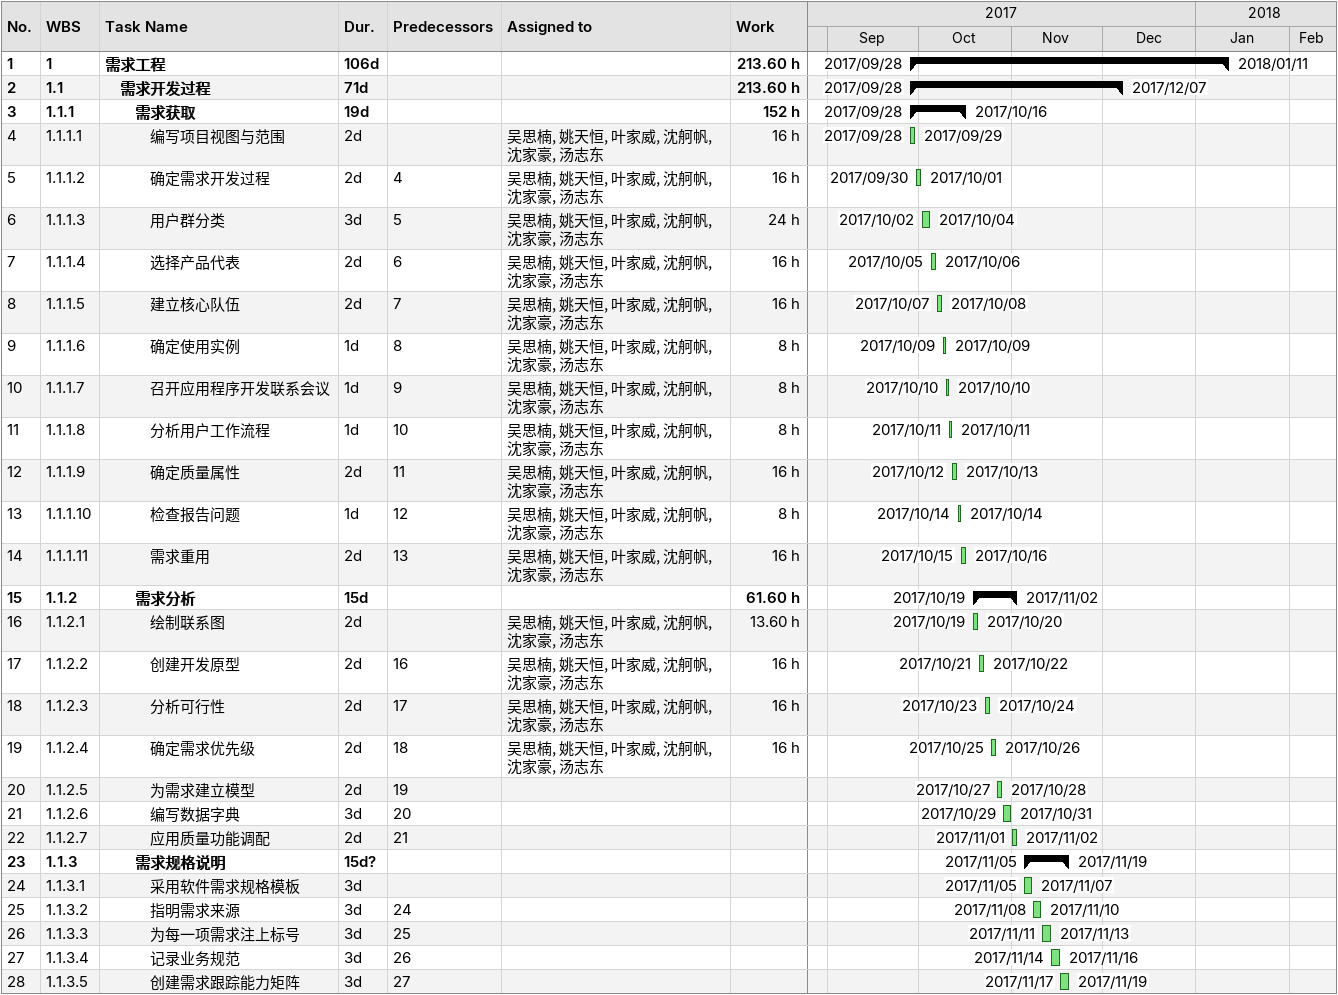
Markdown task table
| ID | WBS | Task | Duration | Start | Finish | Predecessors | Resources | Work (h) |
|---|---|---|---|---|---|---|---|---|
| 1 | 1 | **需求工程** | 106d | 2017-09-28 | 2018-01-11 |  |  | 213.60 |
| 2 | 1.1 | **需求开发过程** | 71d | 2017-09-28 | 2017-12-07 |  |  | 213.60 |
| 3 | 1.1.1 | **需求获取** | 19d | 2017-09-28 | 2017-10-16 |  |  | 152 |
| 4 | 1.1.1.1 | 编写项目视图与范围 | 2d | 2017-09-28 | 2017-09-29 |  | 吴思楠, 姚天恒, 叶家威, 沈舸帆, 沈家豪, 汤志东 | 16 |
| 5 | 1.1.1.2 | 确定需求开发过程 | 2d | 2017-09-30 | 2017-10-01 | 4 | 吴思楠, 姚天恒, 叶家威, 沈舸帆, 沈家豪, 汤志东 | 16 |
| 6 | 1.1.1.3 | 用户群分类 | 3d | 2017-10-02 | 2017-10-04 | 5 | 吴思楠, 姚天恒, 叶家威, 沈舸帆, 沈家豪, 汤志东 | 24 |
| 7 | 1.1.1.4 | 选择产品代表 | 2d | 2017-10-05 | 2017-10-06 | 6 | 吴思楠, 姚天恒, 叶家威, 沈舸帆, 沈家豪, 汤志东 | 16 |
| 8 | 1.1.1.5 | 建立核心队伍 | 2d | 2017-10-07 | 2017-10-08 | 7 | 吴思楠, 姚天恒, 叶家威, 沈舸帆, 沈家豪, 汤志东 | 16 |
| 9 | 1.1.1.6 | 确定使用实例 | 1d | 2017-10-09 | 2017-10-09 | 8 | 吴思楠, 姚天恒, 叶家威, 沈舸帆, 沈家豪, 汤志东 | 8 |
| 10 | 1.1.1.7 | 召开应用程序开发联系会议 | 1d | 2017-10-10 | 2017-10-10 | 9 | 吴思楠, 姚天恒, 叶家威, 沈舸帆, 沈家豪, 汤志东 | 8 |
| 11 | 1.1.1.8 | 分析用户工作流程 | 1d | 2017-10-11 | 2017-10-11 | 10 | 吴思楠, 姚天恒, 叶家威, 沈舸帆, 沈家豪, 汤志东 | 8 |
| 12 | 1.1.1.9 | 确定质量属性 | 2d | 2017-10-12 | 2017-10-13 | 11 | 吴思楠, 姚天恒, 叶家威, 沈舸帆, 沈家豪, 汤志东 | 16 |
| 13 | 1.1.1.10 | 检查报告问题 | 1d | 2017-10-14 | 2017-10-14 | 12 | 吴思楠, 姚天恒, 叶家威, 沈舸帆, 沈家豪, 汤志东 | 8 |
| 14 | 1.1.1.11 | 需求重用 | 2d | 2017-10-15 | 2017-10-16 | 13 | 吴思楠, 姚天恒, 叶家威, 沈舸帆, 沈家豪, 汤志东 | 16 |
| 15 | 1.1.2 | **需求分析** | 15d | 2017-10-19 | 2017-11-02 |  |  | 61.60 |
| 16 | 1.1.2.1 | 绘制联系图 | 2d | 2017-10-19 | 2017-10-20 |  | 吴思楠, 姚天恒, 叶家威, 沈舸帆, 沈家豪, 汤志东 | 13.60 |
| 17 | 1.1.2.2 | 创建开发原型 | 2d | 2017-10-21 | 2017-10-22 | 16 | 吴思楠, 姚天恒, 叶家威, 沈舸帆, 沈家豪, 汤志东 | 16 |
| 18 | 1.1.2.3 | 分析可行性 | 2d | 2017-10-23 | 2017-10-24 | 17 | 吴思楠, 姚天恒, 叶家威, 沈舸帆, 沈家豪, 汤志东 | 16 |
| 19 | 1.1.2.4 | 确定需求优先级 | 2d | 2017-10-25 | 2017-10-26 | 18 | 吴思楠, 姚天恒, 叶家威, 沈舸帆, 沈家豪, 汤志东 | 16 |
| 20 | 1.1.2.5 | 为需求建立模型 | 2d | 2017-10-27 | 2017-10-28 | 19 |  |  |
| 21 | 1.1.2.6 | 编写数据字典 | 3d | 2017-10-29 | 2017-10-31 | 20 |  |  |
| 22 | 1.1.2.7 | 应用质量功能调配 | 2d | 2017-11-01 | 2017-11-02 | 21 |  |  |
| 23 | 1.1.3 | **需求规格说明** | 15d? | 2017-11-05 | 2017-11-19 |  |  |  |
| 24 | 1.1.3.1 | 采用软件需求规格模板 | 3d | 2017-11-05 | 2017-11-07 |  |  |  |
| 25 | 1.1.3.2 | 指明需求来源 | 3d | 2017-11-08 | 2017-11-10 | 24 |  |  |
| 26 | 1.1.3.3 | 为每一项需求注上标号 | 3d | 2017-11-11 | 2017-11-13 | 25 |  |  |
| 27 | 1.1.3.4 | 记录业务规范 | 3d | 2017-11-14 | 2017-11-16 | 26 |  |  |
| 28 | 1.1.3.5 | 创建需求跟踪能力矩阵 | 3d | 2017-11-17 | 2017-11-19 | 27 |  |  |
